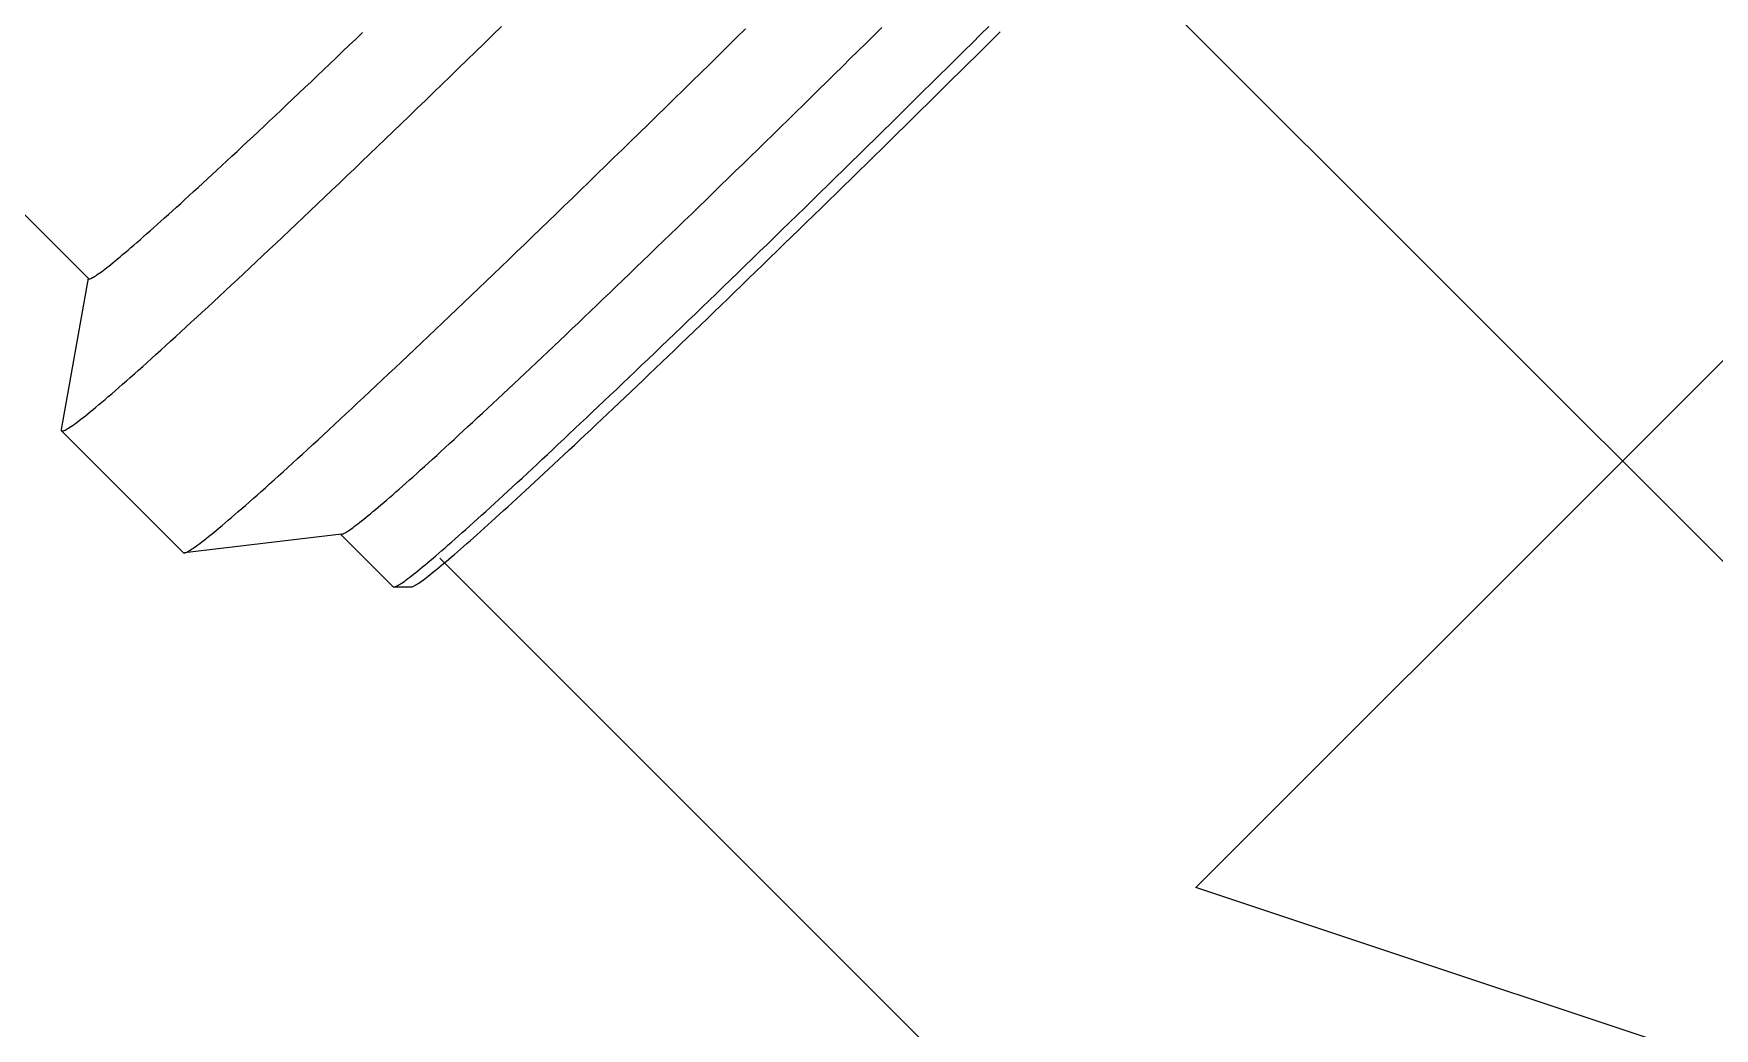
# Model space of a CAD drawing. Header units: millimetres. Extents: x -1292 to 2253, y 326 to 453.
# Drawn here: x 2092.5657 to 2092.6353, y 360.0682 to 360.1094 of the extents above; entities that cross this region are included whole.
import ezdxf

# ---------------------------------------------------------------- set-up
doc = ezdxf.new("R2010")
doc.units = ezdxf.units.MM
doc.header["$LTSCALE"] = 0.5
doc.linetypes.add('HIDDENX2', pattern=[0.75, 0.5, -0.25])
doc.layers.add('Eixo', color=4, linetype='HIDDENX2')
doc.layers.add('Esgoto', color=5, linetype='ByLayer')

msp = doc.modelspace()

# ---------------------------------------------------------------- linework, layer by layer
at = {"layer": 'Eixo'}
msp.add_line((2092.608995, 360.114206), (2092.689335, 360.033866), dxfattribs=at)
at = {"layer": 'Esgoto', "color": 2}
for p, q in [((2092.567923, 360.099275), (2092.539261, 360.127938)), ((2092.58468, 360.109374), (2092.58504, 360.109724)), ((2092.594783, 360.109263), (2092.595158, 360.109631)), ((2092.600477, 360.109364), (2092.600807, 360.10969)), ((2092.604894, 360.109388), (2092.605236, 360.109727)), ((2092.578457, 360.108688), (2092.578727, 360.108946)), ((2092.578727, 360.108946), (2092.579, 360.109207)), ((2092.579, 360.109207), (2092.579275, 360.109471)), ((2092.583967, 360.108681), (2092.584323, 360.109026)), ((2092.584323, 360.109026), (2092.58468, 360.109374)), ((2092.59441, 360.108896), (2092.594783, 360.109263)), ((2092.599819, 360.108716), (2092.600148, 360.109039)), ((2092.600148, 360.109039), (2092.600477, 360.109364)), ((2092.604212, 360.108712), (2092.604553, 360.10905)), ((2092.604553, 360.10905), (2092.604894, 360.109388)), ((2092.605036, 360.108844), (2092.605368, 360.109172)), ((2092.605368, 360.109172), (2092.605699, 360.109502)), ((2092.577925, 360.108178), (2092.57819, 360.108432)), ((2092.57819, 360.108432), (2092.578457, 360.108688)), ((2092.583264, 360.107997), (2092.583614, 360.108338)), ((2092.583614, 360.108338), (2092.583967, 360.108681)), ((2092.593667, 360.108166), (2092.594037, 360.10853)), ((2092.594037, 360.10853), (2092.59441, 360.108896)), ((2092.599166, 360.108072), (2092.599492, 360.108393)), ((2092.599492, 360.108393), (2092.599819, 360.108716)), ((2092.603533, 360.10804), (2092.603872, 360.108376)), ((2092.603872, 360.108376), (2092.604212, 360.108712)), ((2092.604375, 360.108189), (2092.604705, 360.108516)), ((2092.604705, 360.108516), (2092.605036, 360.108844)), ((2092.577148, 360.107437), (2092.577404, 360.107681)), ((2092.577404, 360.107681), (2092.577663, 360.107929)), ((2092.577663, 360.107929), (2092.577925, 360.108178)), ((2092.58257, 360.107324), (2092.582915, 360.10766)), ((2092.582915, 360.10766), (2092.583264, 360.107997)), ((2092.592931, 360.107443), (2092.593298, 360.107804)), ((2092.593298, 360.107804), (2092.593667, 360.108166)), ((2092.598516, 360.107433), (2092.598841, 360.107752)), ((2092.598841, 360.107752), (2092.599166, 360.108072)), ((2092.602856, 360.107372), (2092.603194, 360.107706)), ((2092.603194, 360.107706), (2092.603533, 360.10804)), ((2092.603388, 360.107214), (2092.603716, 360.107538)), ((2092.603716, 360.107538), (2092.604046, 360.107863)), ((2092.604046, 360.107863), (2092.604375, 360.108189)), ((2092.576395, 360.106723), (2092.576643, 360.106958)), ((2092.576643, 360.106958), (2092.576894, 360.107196)), ((2092.576894, 360.107196), (2092.577148, 360.107437)), ((2092.581886, 360.106663), (2092.582226, 360.106992)), ((2092.582226, 360.106992), (2092.58257, 360.107324)), ((2092.5922, 360.106728), (2092.592564, 360.107085)), ((2092.592564, 360.107085), (2092.592931, 360.107443)), ((2092.597871, 360.106799), (2092.598193, 360.107116)), ((2092.598193, 360.107116), (2092.598516, 360.107433)), ((2092.602184, 360.106708), (2092.60252, 360.10704)), ((2092.60252, 360.10704), (2092.602856, 360.107372)), ((2092.602734, 360.106568), (2092.603061, 360.10689)), ((2092.603061, 360.10689), (2092.603388, 360.107214)), ((2092.575669, 360.106037), (2092.575908, 360.106262)), ((2092.575908, 360.106262), (2092.57615, 360.106491)), ((2092.57615, 360.106491), (2092.576395, 360.106723)), ((2092.581212, 360.106013), (2092.581548, 360.106336)), ((2092.581548, 360.106336), (2092.581886, 360.106663)), ((2092.591476, 360.106021), (2092.591837, 360.106374)), ((2092.591837, 360.106374), (2092.5922, 360.106728)), ((2092.596913, 360.10586), (2092.597232, 360.106171)), ((2092.597232, 360.106171), (2092.597551, 360.106485)), ((2092.597551, 360.106485), (2092.597871, 360.106799)), ((2092.601515, 360.106049), (2092.601849, 360.106378)), ((2092.601849, 360.106378), (2092.602184, 360.106708)), ((2092.602084, 360.105927), (2092.602409, 360.106247)), ((2092.602409, 360.106247), (2092.602734, 360.106568)), ((2092.574971, 360.105378), (2092.5752, 360.105595)), ((2092.5752, 360.105595), (2092.575434, 360.105814)), ((2092.575434, 360.105814), (2092.575669, 360.106037)), ((2092.580549, 360.105374), (2092.580879, 360.105692)), ((2092.580879, 360.105692), (2092.581212, 360.106013)), ((2092.59076, 360.105322), (2092.591118, 360.10567)), ((2092.591118, 360.10567), (2092.591476, 360.106021)), ((2092.596282, 360.105241), (2092.596597, 360.105549)), ((2092.596597, 360.105549), (2092.596913, 360.10586)), ((2092.600851, 360.105395), (2092.601182, 360.105721)), ((2092.601182, 360.105721), (2092.601515, 360.106049)), ((2092.601438, 360.105291), (2092.601761, 360.105609)), ((2092.601761, 360.105609), (2092.602084, 360.105927)), ((2092.574084, 360.104548), (2092.574301, 360.104751)), ((2092.574301, 360.104751), (2092.574521, 360.104957)), ((2092.574521, 360.104957), (2092.574745, 360.105166)), ((2092.574745, 360.105166), (2092.574971, 360.105378)), ((2092.579577, 360.104439), (2092.579898, 360.104747)), ((2092.579898, 360.104747), (2092.580222, 360.105059)), ((2092.580222, 360.105059), (2092.580549, 360.105374)), ((2092.590052, 360.104631), (2092.590405, 360.104976)), ((2092.590405, 360.104976), (2092.59076, 360.105322)), ((2092.595656, 360.104629), (2092.595968, 360.104934)), ((2092.595968, 360.104934), (2092.596282, 360.105241)), ((2092.599863, 360.104424), (2092.600191, 360.104746)), ((2092.600191, 360.104746), (2092.60052, 360.10507)), ((2092.60052, 360.10507), (2092.600851, 360.105395)), ((2092.600796, 360.10466), (2092.601117, 360.104975)), ((2092.601117, 360.104975), (2092.601438, 360.105291)), ((2092.573453, 360.103961), (2092.57366, 360.104153)), ((2092.57366, 360.104153), (2092.573871, 360.104349)), ((2092.573871, 360.104349), (2092.574084, 360.104548)), ((2092.578943, 360.103832), (2092.579258, 360.104134)), ((2092.579258, 360.104134), (2092.579577, 360.104439)), ((2092.589352, 360.10395), (2092.589701, 360.10429)), ((2092.589701, 360.10429), (2092.590052, 360.104631)), ((2092.595036, 360.104024), (2092.595345, 360.104326)), ((2092.595345, 360.104326), (2092.595656, 360.104629)), ((2092.599211, 360.103784), (2092.599536, 360.104104)), ((2092.599536, 360.104104), (2092.599863, 360.104424)), ((2092.60016, 360.104035), (2092.600477, 360.104347)), ((2092.600477, 360.104347), (2092.600796, 360.10466)), ((2092.57266, 360.103227), (2092.572853, 360.103405)), ((2092.572853, 360.103405), (2092.57305, 360.103587)), ((2092.57305, 360.103587), (2092.57325, 360.103772)), ((2092.57325, 360.103772), (2092.573453, 360.103961)), ((2092.578322, 360.103238), (2092.578631, 360.103533)), ((2092.578631, 360.103533), (2092.578943, 360.103832)), ((2092.58866, 360.103278), (2092.589005, 360.103613)), ((2092.589005, 360.103613), (2092.589352, 360.10395)), ((2092.594119, 360.103131), (2092.594423, 360.103426)), ((2092.594423, 360.103426), (2092.594729, 360.103725)), ((2092.594729, 360.103725), (2092.595036, 360.104024)), ((2092.598564, 360.103152), (2092.598886, 360.103467)), ((2092.598886, 360.103467), (2092.599211, 360.103784)), ((2092.599214, 360.103108), (2092.599528, 360.103416)), ((2092.599528, 360.103416), (2092.599843, 360.103724)), ((2092.599843, 360.103724), (2092.60016, 360.104035)), ((2092.571922, 360.102551), (2092.572101, 360.102715)), ((2092.572101, 360.102715), (2092.572284, 360.102882)), ((2092.572284, 360.102882), (2092.57247, 360.103053)), ((2092.57247, 360.103053), (2092.57266, 360.103227)), ((2092.577414, 360.102372), (2092.577713, 360.102657)), ((2092.577713, 360.102657), (2092.578016, 360.102946)), ((2092.578016, 360.102946), (2092.578322, 360.103238)), ((2092.587977, 360.102616), (2092.588318, 360.102945)), ((2092.588318, 360.102945), (2092.58866, 360.103278)), ((2092.593516, 360.102545), (2092.593817, 360.102837)), ((2092.593817, 360.102837), (2092.594119, 360.103131)), ((2092.597924, 360.102526), (2092.598243, 360.102838)), ((2092.598243, 360.102838), (2092.598564, 360.103152)), ((2092.598591, 360.102498), (2092.598902, 360.102802)), ((2092.598902, 360.102802), (2092.599214, 360.103108)), ((2092.571243, 360.101935), (2092.571407, 360.102083)), ((2092.571407, 360.102083), (2092.571575, 360.102236)), ((2092.571575, 360.102236), (2092.571747, 360.102392)), ((2092.571747, 360.102392), (2092.571922, 360.102551)), ((2092.576826, 360.101812), (2092.577118, 360.102091)), ((2092.577118, 360.102091), (2092.577414, 360.102372)), ((2092.586971, 360.101642), (2092.587304, 360.101964)), ((2092.587304, 360.101964), (2092.58764, 360.102288)), ((2092.58764, 360.102288), (2092.587977, 360.102616)), ((2092.592626, 360.101682), (2092.592921, 360.101967)), ((2092.592921, 360.101967), (2092.593218, 360.102255)), ((2092.593218, 360.102255), (2092.593516, 360.102545)), ((2092.59729, 360.101906), (2092.597606, 360.102215)), ((2092.597606, 360.102215), (2092.597924, 360.102526)), ((2092.597973, 360.101895), (2092.598281, 360.102196)), ((2092.598281, 360.102196), (2092.598591, 360.102498)), ((2092.570477, 360.101251), (2092.570622, 360.10138)), ((2092.570622, 360.10138), (2092.570772, 360.101513)), ((2092.570772, 360.101513), (2092.570925, 360.10165)), ((2092.570925, 360.10165), (2092.571082, 360.101791)), ((2092.571082, 360.101791), (2092.571243, 360.101935)), ((2092.575969, 360.101), (2092.576251, 360.101267)), ((2092.576251, 360.101267), (2092.576536, 360.101538)), ((2092.576536, 360.101538), (2092.576826, 360.101812)), ((2092.586312, 360.101006), (2092.58664, 360.101323)), ((2092.58664, 360.101323), (2092.586971, 360.101642)), ((2092.592043, 360.101117), (2092.592334, 360.101398)), ((2092.592334, 360.101398), (2092.592626, 360.101682)), ((2092.596352, 360.100992), (2092.596662, 360.101296)), ((2092.596662, 360.101296), (2092.596975, 360.1016)), ((2092.596975, 360.1016), (2092.59729, 360.101906)), ((2092.59706, 360.101004), (2092.597362, 360.101299)), ((2092.597362, 360.101299), (2092.597667, 360.101596)), ((2092.597667, 360.101596), (2092.597973, 360.101895)), ((2092.569566, 360.100459), (2092.569685, 360.10056)), ((2092.569685, 360.10056), (2092.569807, 360.100665)), ((2092.569807, 360.100665), (2092.569933, 360.100774)), ((2092.569933, 360.100774), (2092.570063, 360.100888)), ((2092.570063, 360.100888), (2092.570197, 360.101005)), ((2092.570197, 360.101005), (2092.570335, 360.101126)), ((2092.570335, 360.101126), (2092.570477, 360.101251)), ((2092.575415, 360.100478), (2092.57569, 360.100737)), ((2092.57569, 360.100737), (2092.575969, 360.101)), ((2092.585665, 360.100381), (2092.585987, 360.100692)), ((2092.585987, 360.100692), (2092.586312, 360.101006)), ((2092.591184, 360.100286), (2092.591468, 360.100561)), ((2092.591468, 360.100561), (2092.591755, 360.100837)), ((2092.591755, 360.100837), (2092.592043, 360.101117)), ((2092.595736, 360.100393), (2092.596043, 360.100692)), ((2092.596043, 360.100692), (2092.596352, 360.100992)), ((2092.596459, 360.10042), (2092.596758, 360.100711)), ((2092.596758, 360.100711), (2092.59706, 360.101004)), ((2092.568764, 360.099795), (2092.568851, 360.099863)), ((2092.568851, 360.099863), (2092.568941, 360.099936)), ((2092.568941, 360.099936), (2092.569035, 360.100013)), ((2092.569035, 360.100013), (2092.569133, 360.100094)), ((2092.569133, 360.100094), (2092.569236, 360.100179)), ((2092.569236, 360.100179), (2092.569342, 360.100268)), ((2092.569342, 360.100268), (2092.569452, 360.100361)), ((2092.569452, 360.100361), (2092.569566, 360.100459)), ((2092.574612, 360.099722), (2092.574876, 360.09997)), ((2092.574876, 360.09997), (2092.575143, 360.100222)), ((2092.575143, 360.100222), (2092.575415, 360.100478)), ((2092.585027, 360.099768), (2092.585344, 360.100073)), ((2092.585344, 360.100073), (2092.585665, 360.100381)), ((2092.590622, 360.099745), (2092.590902, 360.100014)), ((2092.590902, 360.100014), (2092.591184, 360.100286)), ((2092.595127, 360.099803), (2092.59543, 360.100097)), ((2092.59543, 360.100097), (2092.595736, 360.100393)), ((2092.595865, 360.099844), (2092.596161, 360.100131)), ((2092.596161, 360.100131), (2092.596459, 360.10042)), ((2092.56791, 360.099289), (2092.566794, 360.093024)), ((2092.567923, 360.099275), (2092.567935, 360.099268)), ((2092.567935, 360.099268), (2092.56795, 360.099265)), ((2092.56795, 360.099265), (2092.567969, 360.099267)), ((2092.567969, 360.099267), (2092.567993, 360.099273)), ((2092.567993, 360.099273), (2092.568021, 360.099282)), ((2092.568021, 360.099282), (2092.568053, 360.099297)), ((2092.568053, 360.099297), (2092.568089, 360.099315)), ((2092.568089, 360.099315), (2092.56813, 360.099338)), ((2092.56813, 360.099338), (2092.568174, 360.099365)), ((2092.568174, 360.099365), (2092.568224, 360.099396)), ((2092.568224, 360.099396), (2092.568277, 360.099431)), ((2092.568277, 360.099431), (2092.568334, 360.099471)), ((2092.568334, 360.099471), (2092.568395, 360.099514)), ((2092.568395, 360.099514), (2092.568461, 360.099562)), ((2092.568461, 360.099562), (2092.568531, 360.099614)), ((2092.568531, 360.099614), (2092.568604, 360.09967)), ((2092.568604, 360.09967), (2092.568682, 360.09973)), ((2092.568682, 360.09973), (2092.568764, 360.099795)), ((2092.573843, 360.099002), (2092.574096, 360.099238)), ((2092.574096, 360.099238), (2092.574352, 360.099478)), ((2092.574352, 360.099478), (2092.574612, 360.099722)), ((2092.584092, 360.098871), (2092.584401, 360.099167)), ((2092.584401, 360.099167), (2092.584713, 360.099466)), ((2092.584713, 360.099466), (2092.585027, 360.099768)), ((2092.589796, 360.098951), (2092.590069, 360.099213)), ((2092.590069, 360.099213), (2092.590344, 360.099478)), ((2092.590344, 360.099478), (2092.590622, 360.099745)), ((2092.59423, 360.098934), (2092.594527, 360.099221)), ((2092.594527, 360.099221), (2092.594827, 360.099511)), ((2092.594827, 360.099511), (2092.595127, 360.099803)), ((2092.59499, 360.098995), (2092.59528, 360.099275)), ((2092.59528, 360.099275), (2092.595572, 360.099558)), ((2092.595572, 360.099558), (2092.595865, 360.099844)), ((2092.573109, 360.098318), (2092.57335, 360.098541)), ((2092.57335, 360.098541), (2092.573595, 360.098769)), ((2092.573595, 360.098769), (2092.573843, 360.099002)), ((2092.583483, 360.098289), (2092.583786, 360.098579)), ((2092.583786, 360.098579), (2092.584092, 360.098871)), ((2092.589258, 360.098435), (2092.589526, 360.098691)), ((2092.589526, 360.098691), (2092.589796, 360.098951)), ((2092.593643, 360.098366), (2092.593935, 360.098649)), ((2092.593935, 360.098649), (2092.59423, 360.098934)), ((2092.594416, 360.09844), (2092.594701, 360.098717)), ((2092.594701, 360.098717), (2092.59499, 360.098995)), ((2092.572411, 360.097672), (2092.572639, 360.097883)), ((2092.572639, 360.097883), (2092.572873, 360.098098)), ((2092.572873, 360.098098), (2092.573109, 360.098318)), ((2092.582887, 360.097719), (2092.583184, 360.098002)), ((2092.583184, 360.098002), (2092.583483, 360.098289)), ((2092.588469, 360.09768), (2092.588729, 360.097929)), ((2092.588729, 360.097929), (2092.588992, 360.09818)), ((2092.588992, 360.09818), (2092.589258, 360.098435)), ((2092.592779, 360.097533), (2092.593065, 360.097808)), ((2092.593065, 360.097808), (2092.593352, 360.098086)), ((2092.593352, 360.098086), (2092.593643, 360.098366)), ((2092.593572, 360.097625), (2092.593851, 360.097894)), ((2092.593851, 360.097894), (2092.594132, 360.098166)), ((2092.594132, 360.098166), (2092.594416, 360.09844)), ((2092.571751, 360.097064), (2092.571966, 360.097262)), ((2092.571966, 360.097262), (2092.572187, 360.097465)), ((2092.572187, 360.097465), (2092.572411, 360.097672)), ((2092.582015, 360.09689), (2092.582302, 360.097163)), ((2092.582302, 360.097163), (2092.582593, 360.097439)), ((2092.582593, 360.097439), (2092.582887, 360.097719)), ((2092.587703, 360.096949), (2092.587955, 360.09719)), ((2092.587955, 360.09719), (2092.588211, 360.097433)), ((2092.588211, 360.097433), (2092.588469, 360.09768)), ((2092.592215, 360.096991), (2092.592496, 360.09726)), ((2092.592496, 360.09726), (2092.592779, 360.097533)), ((2092.592747, 360.096832), (2092.59302, 360.097094)), ((2092.59302, 360.097094), (2092.593295, 360.097358)), ((2092.593295, 360.097358), (2092.593572, 360.097625)), ((2092.570928, 360.096315), (2092.571127, 360.096496)), ((2092.571127, 360.096496), (2092.571331, 360.096681)), ((2092.571331, 360.096681), (2092.571539, 360.09687)), ((2092.571539, 360.09687), (2092.571751, 360.097064)), ((2092.581451, 360.096354), (2092.581731, 360.09662)), ((2092.581731, 360.09662), (2092.582015, 360.09689)), ((2092.586962, 360.096245), (2092.587206, 360.096477)), ((2092.587206, 360.096477), (2092.587453, 360.096712)), ((2092.587453, 360.096712), (2092.587703, 360.096949)), ((2092.591388, 360.096196), (2092.591661, 360.096458)), ((2092.591661, 360.096458), (2092.591936, 360.096723)), ((2092.591936, 360.096723), (2092.592215, 360.096991)), ((2092.59221, 360.096316), (2092.592477, 360.096573)), ((2092.592477, 360.096573), (2092.592747, 360.096832)), ((2092.570176, 360.095638), (2092.570358, 360.0958)), ((2092.570358, 360.0958), (2092.570544, 360.095967)), ((2092.570544, 360.095967), (2092.570734, 360.096139)), ((2092.570734, 360.096139), (2092.570928, 360.096315)), ((2092.580629, 360.095576), (2092.580899, 360.095832)), ((2092.580899, 360.095832), (2092.581173, 360.096091)), ((2092.581173, 360.096091), (2092.581451, 360.096354)), ((2092.586246, 360.095567), (2092.586482, 360.09579)), ((2092.586482, 360.09579), (2092.58672, 360.096016)), ((2092.58672, 360.096016), (2092.586962, 360.096245)), ((2092.590848, 360.095681), (2092.591116, 360.095937)), ((2092.591116, 360.095937), (2092.591388, 360.096196)), ((2092.591422, 360.095561), (2092.591682, 360.09581)), ((2092.591682, 360.09581), (2092.591945, 360.096061)), ((2092.591945, 360.096061), (2092.59221, 360.096316)), ((2092.569337, 360.094894), (2092.569496, 360.095034)), ((2092.569496, 360.095034), (2092.569659, 360.095177)), ((2092.569659, 360.095177), (2092.569827, 360.095326)), ((2092.569827, 360.095326), (2092.569999, 360.09548)), ((2092.569999, 360.09548), (2092.570176, 360.095638)), ((2092.579837, 360.094831), (2092.580098, 360.095076)), ((2092.580098, 360.095076), (2092.580361, 360.095324)), ((2092.580361, 360.095324), (2092.580629, 360.095576)), ((2092.585556, 360.094917), (2092.585783, 360.095131)), ((2092.585783, 360.095131), (2092.586013, 360.095348)), ((2092.586013, 360.095348), (2092.586246, 360.095567)), ((2092.590061, 360.094929), (2092.59032, 360.095177)), ((2092.59032, 360.095177), (2092.590583, 360.095427)), ((2092.590583, 360.095427), (2092.590848, 360.095681)), ((2092.590656, 360.094831), (2092.590908, 360.095072)), ((2092.590908, 360.095072), (2092.591164, 360.095315)), ((2092.591164, 360.095315), (2092.591422, 360.095561)), ((2092.568613, 360.094268), (2092.568748, 360.094384)), ((2092.568748, 360.094384), (2092.568888, 360.094504)), ((2092.568888, 360.094504), (2092.569033, 360.094629)), ((2092.569033, 360.094629), (2092.569183, 360.094759)), ((2092.569183, 360.094759), (2092.569337, 360.094894)), ((2092.579078, 360.09412), (2092.579328, 360.094353)), ((2092.579328, 360.094353), (2092.579581, 360.09459)), ((2092.579581, 360.09459), (2092.579837, 360.094831)), ((2092.584679, 360.094095), (2092.584893, 360.094295)), ((2092.584893, 360.094295), (2092.585111, 360.0945)), ((2092.585111, 360.0945), (2092.585332, 360.094707)), ((2092.585332, 360.094707), (2092.585556, 360.094917)), ((2092.589298, 360.094204), (2092.589549, 360.094442)), ((2092.589549, 360.094442), (2092.589803, 360.094684)), ((2092.589803, 360.094684), (2092.590061, 360.094929)), ((2092.589915, 360.094127), (2092.590159, 360.094358)), ((2092.590159, 360.094358), (2092.590407, 360.094593)), ((2092.590407, 360.094593), (2092.590656, 360.094831)), ((2092.567701, 360.093516), (2092.567798, 360.093594)), ((2092.567798, 360.093594), (2092.5679, 360.093675)), ((2092.5679, 360.093675), (2092.568007, 360.093762)), ((2092.568007, 360.093762), (2092.568119, 360.093853)), ((2092.568119, 360.093853), (2092.568235, 360.09395)), ((2092.568235, 360.09395), (2092.568356, 360.094051)), ((2092.568356, 360.094051), (2092.568482, 360.094157)), ((2092.568482, 360.094157), (2092.568613, 360.094268)), ((2092.578353, 360.093443), (2092.578591, 360.093664)), ((2092.578591, 360.093664), (2092.578833, 360.09389)), ((2092.578833, 360.09389), (2092.579078, 360.09412)), ((2092.584053, 360.093512), (2092.584258, 360.093703)), ((2092.584258, 360.093703), (2092.584467, 360.093897)), ((2092.584467, 360.093897), (2092.584679, 360.094095)), ((2092.588561, 360.093506), (2092.588804, 360.093735)), ((2092.588804, 360.093735), (2092.589049, 360.093968)), ((2092.589049, 360.093968), (2092.589298, 360.094204)), ((2092.589199, 360.093448), (2092.589435, 360.093671)), ((2092.589435, 360.093671), (2092.589674, 360.093897)), ((2092.589674, 360.093897), (2092.589915, 360.094127)), ((2092.566794, 360.093025), (2092.566792, 360.093002)), ((2092.566792, 360.093002), (2092.566795, 360.092983)), ((2092.566795, 360.092983), (2092.566803, 360.09297)), ((2092.571856, 360.087918), (2092.566803, 360.092971)), ((2092.566803, 360.09297), (2092.566816, 360.092963)), ((2092.566816, 360.092963), (2092.566834, 360.09296)), ((2092.566834, 360.09296), (2092.566857, 360.092962)), ((2092.566857, 360.092962), (2092.566885, 360.092969)), ((2092.566885, 360.092969), (2092.566918, 360.092982)), ((2092.566918, 360.092982), (2092.566956, 360.092999)), ((2092.566956, 360.092999), (2092.566999, 360.093021)), ((2092.566999, 360.093021), (2092.567047, 360.093048)), ((2092.567047, 360.093048), (2092.5671, 360.09308)), ((2092.5671, 360.09308), (2092.567158, 360.093117)), ((2092.567158, 360.093117), (2092.56722, 360.09316)), ((2092.56722, 360.09316), (2092.567288, 360.093207)), ((2092.567288, 360.093207), (2092.567361, 360.093259)), ((2092.567361, 360.093259), (2092.567439, 360.093316)), ((2092.567439, 360.093316), (2092.567521, 360.093378)), ((2092.567521, 360.093378), (2092.567609, 360.093445)), ((2092.567609, 360.093445), (2092.567701, 360.093516)), ((2092.577661, 360.092802), (2092.577888, 360.093012)), ((2092.577888, 360.093012), (2092.578118, 360.093225)), ((2092.578118, 360.093225), (2092.578353, 360.093443)), ((2092.583265, 360.092782), (2092.583457, 360.092959)), ((2092.583457, 360.092959), (2092.583652, 360.09314)), ((2092.583652, 360.09314), (2092.583852, 360.093324)), ((2092.583852, 360.093324), (2092.584053, 360.093512)), ((2092.587851, 360.092837), (2092.588085, 360.093056)), ((2092.588085, 360.093056), (2092.588321, 360.09328)), ((2092.588321, 360.09328), (2092.588561, 360.093506)), ((2092.588509, 360.092797), (2092.588736, 360.093011)), ((2092.588736, 360.093011), (2092.588966, 360.093227)), ((2092.588966, 360.093227), (2092.589199, 360.093448)), ((2092.577005, 360.092197), (2092.57722, 360.092394)), ((2092.57722, 360.092394), (2092.577438, 360.092596)), ((2092.577438, 360.092596), (2092.577661, 360.092802)), ((2092.58253, 360.092107), (2092.582709, 360.092271)), ((2092.582709, 360.092271), (2092.582891, 360.092438)), ((2092.582891, 360.092438), (2092.583076, 360.092608)), ((2092.583076, 360.092608), (2092.583265, 360.092782)), ((2092.58717, 360.092197), (2092.587394, 360.092407)), ((2092.587394, 360.092407), (2092.587621, 360.09262)), ((2092.587621, 360.09262), (2092.587851, 360.092837)), ((2092.587845, 360.092174), (2092.588063, 360.092378)), ((2092.588063, 360.092378), (2092.588285, 360.092586)), ((2092.588285, 360.092586), (2092.588509, 360.092797)), ((2092.576186, 360.091448), (2092.576385, 360.091629)), ((2092.576385, 360.091629), (2092.576587, 360.091814)), ((2092.576587, 360.091814), (2092.576794, 360.092003)), ((2092.576794, 360.092003), (2092.577005, 360.092197)), ((2092.581851, 360.09149), (2092.582015, 360.091639)), ((2092.582015, 360.091639), (2092.582183, 360.091792)), ((2092.582183, 360.091792), (2092.582355, 360.091948)), ((2092.582355, 360.091948), (2092.58253, 360.092107)), ((2092.586307, 360.091391), (2092.586518, 360.091588)), ((2092.586518, 360.091588), (2092.586732, 360.091788)), ((2092.586732, 360.091788), (2092.58695, 360.09199)), ((2092.58695, 360.09199), (2092.58717, 360.092197)), ((2092.587004, 360.091388), (2092.587209, 360.091579)), ((2092.587209, 360.091579), (2092.587418, 360.091774)), ((2092.587418, 360.091774), (2092.58763, 360.091972)), ((2092.58763, 360.091972), (2092.587845, 360.092174)), ((2092.575433, 360.090767), (2092.575615, 360.090931)), ((2092.575615, 360.090931), (2092.575801, 360.091099)), ((2092.575801, 360.091099), (2092.575992, 360.091271)), ((2092.575992, 360.091271), (2092.576186, 360.091448)), ((2092.581081, 360.0908), (2092.581228, 360.090931)), ((2092.581228, 360.090931), (2092.581378, 360.091065)), ((2092.581378, 360.091065), (2092.581532, 360.091203)), ((2092.581532, 360.091203), (2092.58169, 360.091344)), ((2092.58169, 360.091344), (2092.581851, 360.09149)), ((2092.585498, 360.090642), (2092.585695, 360.090823)), ((2092.585695, 360.090823), (2092.585896, 360.09101)), ((2092.585896, 360.09101), (2092.5861, 360.091198)), ((2092.5861, 360.091198), (2092.586307, 360.091391)), ((2092.586213, 360.090656), (2092.586407, 360.090833)), ((2092.586407, 360.090833), (2092.586602, 360.091015)), ((2092.586602, 360.091015), (2092.586801, 360.0912)), ((2092.586801, 360.0912), (2092.587004, 360.091388)), ((2092.574587, 360.090015), (2092.574748, 360.090156)), ((2092.574748, 360.090156), (2092.574913, 360.090302)), ((2092.574913, 360.090302), (2092.575082, 360.090453)), ((2092.575082, 360.090453), (2092.575255, 360.090608)), ((2092.575255, 360.090608), (2092.575433, 360.090767)), ((2092.580279, 360.090096), (2092.580403, 360.090204)), ((2092.580403, 360.090204), (2092.580532, 360.090315)), ((2092.580532, 360.090315), (2092.580663, 360.090431)), ((2092.580663, 360.090431), (2092.580799, 360.09055)), ((2092.580799, 360.09055), (2092.580938, 360.090673)), ((2092.580938, 360.090673), (2092.581081, 360.0908)), ((2092.584744, 360.08995), (2092.584927, 360.090117)), ((2092.584927, 360.090117), (2092.585114, 360.090289)), ((2092.585114, 360.090289), (2092.585304, 360.090463)), ((2092.585304, 360.090463), (2092.585498, 360.090642)), ((2092.585476, 360.089978), (2092.585656, 360.090142)), ((2092.585656, 360.090142), (2092.585839, 360.090309)), ((2092.585839, 360.090309), (2092.586024, 360.090481)), ((2092.586024, 360.090481), (2092.586213, 360.090656)), ((2092.573851, 360.089373), (2092.573989, 360.089492)), ((2092.573989, 360.089492), (2092.574132, 360.089616)), ((2092.574132, 360.089616), (2092.57428, 360.089744)), ((2092.57428, 360.089744), (2092.574431, 360.089877)), ((2092.574431, 360.089877), (2092.574587, 360.090015)), ((2092.579421, 360.089373), (2092.579515, 360.08945)), ((2092.579515, 360.08945), (2092.579612, 360.08953)), ((2092.579612, 360.08953), (2092.579714, 360.089615)), ((2092.579714, 360.089615), (2092.579819, 360.089703)), ((2092.579819, 360.089703), (2092.579928, 360.089795)), ((2092.579928, 360.089795), (2092.580042, 360.089892)), ((2092.580042, 360.089892), (2092.580158, 360.089992)), ((2092.580158, 360.089992), (2092.580279, 360.090096)), ((2092.584049, 360.089317), (2092.584217, 360.089469)), ((2092.584217, 360.089469), (2092.584389, 360.089626)), ((2092.584389, 360.089626), (2092.584565, 360.089786)), ((2092.584565, 360.089786), (2092.584744, 360.08995)), ((2092.584794, 360.089357), (2092.58496, 360.089506)), ((2092.58496, 360.089506), (2092.585129, 360.08966)), ((2092.585129, 360.08966), (2092.585301, 360.089817)), ((2092.585301, 360.089817), (2092.585476, 360.089978)), ((2092.573007, 360.088667), (2092.573114, 360.088754)), ((2092.573114, 360.088754), (2092.573226, 360.088846)), ((2092.573226, 360.088846), (2092.573342, 360.088942)), ((2092.573342, 360.088942), (2092.573462, 360.089043)), ((2092.573462, 360.089043), (2092.573587, 360.089148)), ((2092.573587, 360.089148), (2092.573716, 360.089259)), ((2092.573716, 360.089259), (2092.573851, 360.089373)), ((2092.578489, 360.088702), (2092.578523, 360.088719)), ((2092.578523, 360.088719), (2092.578561, 360.088739)), ((2092.578561, 360.088739), (2092.578604, 360.088764)), ((2092.578604, 360.088764), (2092.57865, 360.088793)), ((2092.57865, 360.088793), (2092.5787, 360.088826)), ((2092.5787, 360.088826), (2092.578754, 360.088862)), ((2092.578754, 360.088862), (2092.578812, 360.088903)), ((2092.578812, 360.088903), (2092.578874, 360.088948)), ((2092.578874, 360.088948), (2092.578941, 360.088996)), ((2092.578941, 360.088996), (2092.579011, 360.089049)), ((2092.579011, 360.089049), (2092.579085, 360.089106)), ((2092.579085, 360.089106), (2092.579163, 360.089167)), ((2092.579163, 360.089167), (2092.579245, 360.089231)), ((2092.579245, 360.089231), (2092.579331, 360.0893)), ((2092.579331, 360.0893), (2092.579421, 360.089373)), ((2092.583262, 360.088612), (2092.583412, 360.088745)), ((2092.583412, 360.088745), (2092.583565, 360.088882)), ((2092.583565, 360.088882), (2092.583723, 360.089023)), ((2092.583723, 360.089023), (2092.583883, 360.089168)), ((2092.583883, 360.089168), (2092.584049, 360.089317)), ((2092.584021, 360.088661), (2092.584168, 360.088793)), ((2092.584168, 360.088793), (2092.584319, 360.088928)), ((2092.584319, 360.088928), (2092.584474, 360.089068)), ((2092.584474, 360.089068), (2092.584632, 360.08921)), ((2092.584632, 360.08921), (2092.584794, 360.089357)), ((2092.578411, 360.088677), (2092.571901, 360.087908)), ((2092.572141, 360.08802), (2092.572196, 360.088055)), ((2092.572196, 360.088055), (2092.572256, 360.088095)), ((2092.572256, 360.088095), (2092.57232, 360.08814)), ((2092.57232, 360.08814), (2092.57239, 360.088189)), ((2092.57239, 360.088189), (2092.572464, 360.088243)), ((2092.572464, 360.088243), (2092.572543, 360.088302)), ((2092.572543, 360.088302), (2092.572627, 360.088366)), ((2092.572627, 360.088366), (2092.572715, 360.088434)), ((2092.572715, 360.088434), (2092.572808, 360.088507)), ((2092.572808, 360.088507), (2092.572905, 360.088585)), ((2092.572905, 360.088585), (2092.573007, 360.088667)), ((2092.580556, 360.086501), (2092.578383, 360.088674)), ((2092.578411, 360.088677), (2092.578433, 360.088682)), ((2092.578433, 360.088682), (2092.578459, 360.08869)), ((2092.578459, 360.08869), (2092.578489, 360.088702)), ((2092.582571, 360.088004), (2092.582701, 360.088118)), ((2092.582701, 360.088118), (2092.582836, 360.088235)), ((2092.582836, 360.088235), (2092.582974, 360.088357)), ((2092.582974, 360.088357), (2092.583116, 360.088482)), ((2092.583116, 360.088482), (2092.583262, 360.088612)), ((2092.583213, 360.08795), (2092.583338, 360.08806)), ((2092.583338, 360.08806), (2092.583467, 360.088172)), ((2092.583467, 360.088172), (2092.5836, 360.088289)), ((2092.5836, 360.088289), (2092.583737, 360.088409)), ((2092.583737, 360.088409), (2092.583877, 360.088534)), ((2092.583877, 360.088534), (2092.584021, 360.088661)), ((2092.571855, 360.087918), (2092.571868, 360.08791)), ((2092.571868, 360.08791), (2092.571885, 360.087907)), ((2092.571885, 360.087907), (2092.571907, 360.087909)), ((2092.571907, 360.087909), (2092.571935, 360.087915)), ((2092.571935, 360.087915), (2092.571966, 360.087927)), ((2092.571966, 360.087927), (2092.572003, 360.087943)), ((2092.572003, 360.087943), (2092.572044, 360.087964)), ((2092.572044, 360.087964), (2092.572089, 360.08799)), ((2092.572089, 360.08799), (2092.572141, 360.08802)), ((2092.581768, 360.087322), (2092.581872, 360.087407)), ((2092.581872, 360.087407), (2092.581978, 360.087496)), ((2092.581978, 360.087496), (2092.582088, 360.08759)), ((2092.582088, 360.08759), (2092.582203, 360.087687)), ((2092.582203, 360.087687), (2092.582322, 360.087789)), ((2092.582322, 360.087789), (2092.582444, 360.087895)), ((2092.58244, 360.087296), (2092.582539, 360.087377)), ((2092.582444, 360.087895), (2092.582571, 360.088004)), ((2092.582539, 360.087377), (2092.582642, 360.087463)), ((2092.582642, 360.087463), (2092.582749, 360.087553)), ((2092.582749, 360.087553), (2092.582859, 360.087646)), ((2092.582859, 360.087646), (2092.582973, 360.087744)), ((2092.582973, 360.087744), (2092.583091, 360.087846)), ((2092.583091, 360.087846), (2092.583213, 360.08795)), ((2092.580857, 360.086622), (2092.58091, 360.086658)), ((2092.58091, 360.086658), (2092.580968, 360.086697)), ((2092.580968, 360.086697), (2092.581029, 360.086741)), ((2092.581029, 360.086741), (2092.581095, 360.086789)), ((2092.581095, 360.086789), (2092.581164, 360.086841)), ((2092.581164, 360.086841), (2092.581239, 360.086897)), ((2092.581239, 360.086897), (2092.581316, 360.086958)), ((2092.581316, 360.086958), (2092.581399, 360.087022)), ((2092.581399, 360.087022), (2092.581485, 360.087091)), ((2092.581485, 360.087091), (2092.581576, 360.087164)), ((2092.58156, 360.086621), (2092.581612, 360.086655)), ((2092.581576, 360.087164), (2092.58167, 360.087241)), ((2092.581612, 360.086655), (2092.581667, 360.086693)), ((2092.581667, 360.086693), (2092.581727, 360.086736)), ((2092.58167, 360.087241), (2092.581768, 360.087322)), ((2092.581727, 360.086736), (2092.581791, 360.086782)), ((2092.581791, 360.086782), (2092.581858, 360.086832)), ((2092.581858, 360.086832), (2092.58193, 360.086886)), ((2092.58193, 360.086886), (2092.582005, 360.086945)), ((2092.582005, 360.086945), (2092.582084, 360.087007)), ((2092.582084, 360.087007), (2092.582167, 360.087073)), ((2092.582167, 360.087073), (2092.582254, 360.087143)), ((2092.582254, 360.087143), (2092.582345, 360.087218)), ((2092.582345, 360.087218), (2092.58244, 360.087296)), ((2092.580556, 360.086501), (2092.580567, 360.086494)), ((2092.580567, 360.086494), (2092.580583, 360.086491)), ((2092.580583, 360.086491), (2092.580602, 360.086493)), ((2092.581291, 360.086492), (2092.580585, 360.086491)), ((2092.580602, 360.086493), (2092.580626, 360.086499)), ((2092.580626, 360.086499), (2092.580654, 360.086509)), ((2092.580654, 360.086509), (2092.580686, 360.086523)), ((2092.580686, 360.086523), (2092.580722, 360.086542)), ((2092.580722, 360.086542), (2092.580763, 360.086564)), ((2092.580763, 360.086564), (2092.580808, 360.086591)), ((2092.580808, 360.086591), (2092.580857, 360.086622)), ((2092.581291, 360.086492), (2092.581311, 360.086494)), ((2092.581311, 360.086494), (2092.581335, 360.086499)), ((2092.581335, 360.086499), (2092.581362, 360.08651)), ((2092.581362, 360.08651), (2092.581393, 360.086524)), ((2092.581393, 360.086524), (2092.581429, 360.086542)), ((2092.581429, 360.086542), (2092.581469, 360.086564)), ((2092.581469, 360.086564), (2092.581512, 360.086591)), ((2092.581512, 360.086591), (2092.58156, 360.086621))]:
    msp.add_line(p, q, dxfattribs=at)
at = {"layer": 'Esgoto', "color": 3}
for points in [[(2092.631488, 360.091713, 0), (2092.631488, 360.091713, 0), (2092.649165, 360.109391, 0), (2092.666843, 360.056358, 0), (2092.61381, 360.074036, 0), (2092.631488, 360.091713, 0)], [(2092.582479, 360.087689, 0), (2092.662819, 360.00735, 0)]]:
    msp.add_polyline3d(points, dxfattribs=at)

doc.saveas('drawing.dxf')
